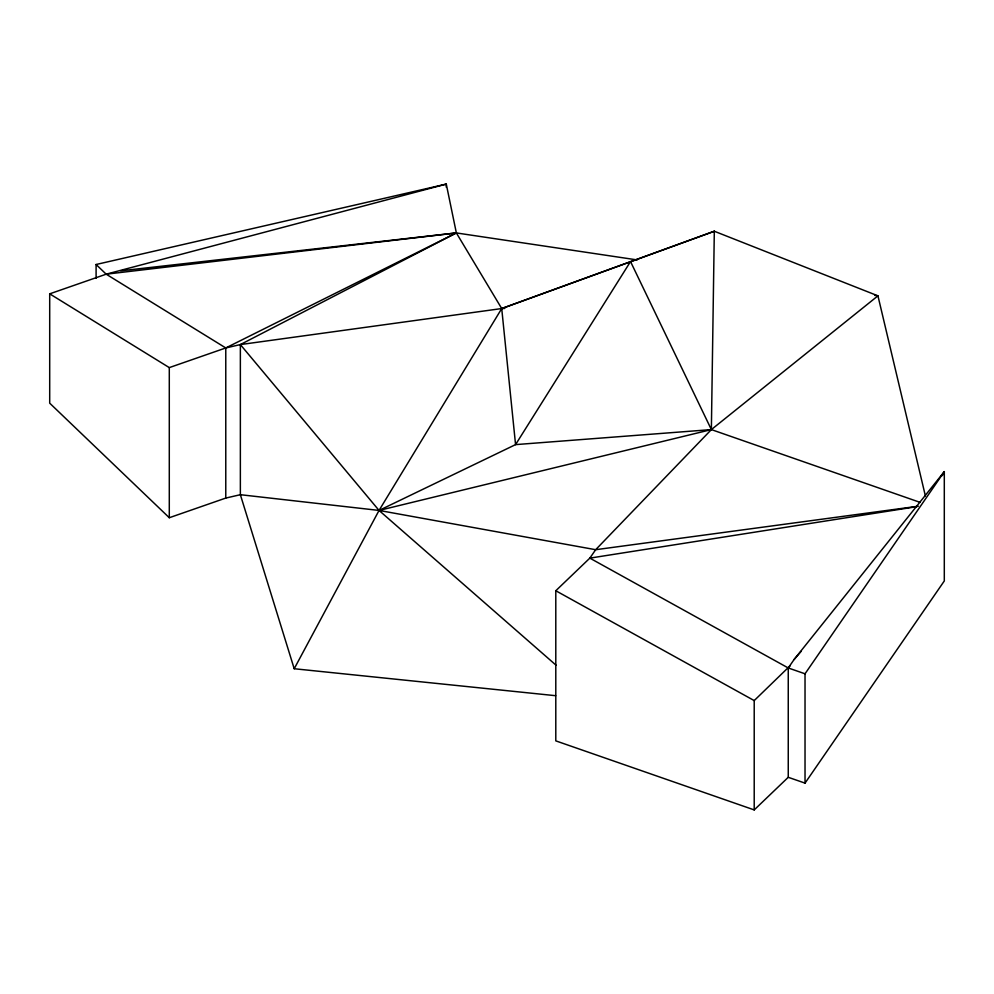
<?xml version="1.0" encoding="UTF-8"?>
<svg xmlns="http://www.w3.org/2000/svg" width="994" height="994" viewBox="0 0 994 994"><rect width="100%" height="100%" fill="white"/><g stroke="black" fill="none" stroke-linecap="round" stroke-linejoin="round"><path stroke-width="1.49" d="M788.254 777.296L805.028 783.123L944.3 580.956L944.3 471.628L794.082 659.544L788.254 667.968L788.254 777.296L754.21 809.911L555.795 740.865L555.795 590.747L589.84 558.131L595.667 549.707L711.369 429.594L714.313 231.242L877.938 295.839L925.389 495.944M942.287 475.629L944.3 471.628L805.028 673.795L805.028 783.123M555.671 695.701L294.212 668.738L379.049 510.431L501.721 308.55L714.313 231.242L501.721 308.55L240.362 344.583L225.775 347.95L169.291 367.606L49.7 293.839L49.7 403.166L169.291 517.725L225.775 498.069L240.362 494.701L379.049 510.431L595.667 549.707L918.307 506.207M790.255 665.632L754.21 700.584L754.21 809.911M794.082 659.544L801.152 651.356M637.253 259.931L456.358 232.931L240.362 344.583L379.049 510.431L711.369 429.594L877.938 295.839L874.869 295.38M96.095 264.503L106.184 274.182L225.775 347.95L456.358 232.931L446.269 184.089L96.095 264.503L96.095 278.357M49.7 293.839L106.184 274.182L446.269 184.089L446.269 187.17M916.828 506.654L589.84 558.131L788.254 667.968L805.028 673.795M106.184 274.182L456.358 232.931L501.721 308.55L515.563 444.616L379.049 510.431L556.068 665.21M120.771 270.815L456.358 232.931M711.369 429.594L515.563 444.616L630.519 261.559L711.369 429.594L920.22 502.417M501.721 308.55L504.815 308.438M555.795 590.747L754.21 700.584M294.212 668.738L240.362 494.701L240.362 344.583M225.775 347.95L225.775 498.069M169.291 367.606L169.291 517.725"/></g></svg>
